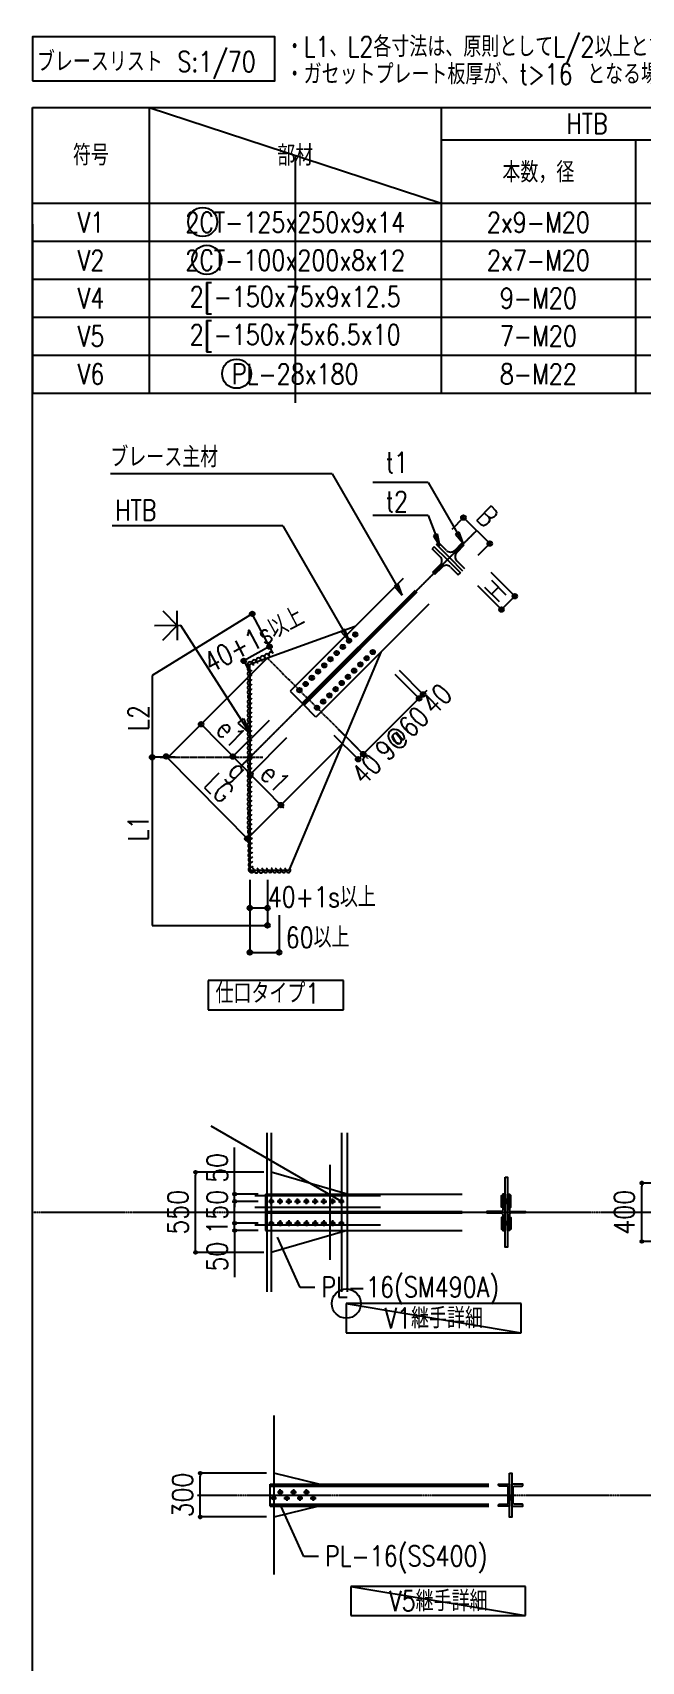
# Model space of a CAD drawing. Extents: x -668440 to 810000, y -1678500 to 210463.
# Drawn here: x -170966 to -139667, y -1288952 to -1205228 of the extents above; entities that cross this region are included whole.
import ezdxf
from ezdxf import colors
from ezdxf.entities.mleader import LeaderData, LeaderLine
from ezdxf.enums import TextEntityAlignment as Align
from ezdxf.math import Vec2, Vec3

# ---------------------------------------------------------------- set-up
doc = ezdxf.new("R2010")
doc.units = 0
doc.header["$MEASUREMENT"] = 0
doc.linetypes.add('CENTER', pattern=[2, 1.25, -0.25, 0.25, -0.25])
doc.linetypes.add('CENTER2', pattern=[28.575, 19.05, -3.175, 3.175, -3.175])
doc.layers.get('0').update_dxf_attribs({"color": 3, "linetype": 'CONTINUOUS'})
doc.layers.get('Defpoints').update_dxf_attribs({"color": 251, "linetype": 'CONTINUOUS'})
for name, color, linetype in [('2024年12月23日修正', 2, 'CONTINUOUS'), ('Sブレース', 6, 'CONTINUOUS'), ('Sブレース文字', 6, 'CONTINUOUS'), ('Sプレート', 1, 'CONTINUOUS'), ('Sプレート文字', 1, 'CONTINUOUS'), ('Sボルト', 2, 'CONTINUOUS'), ('Sボルト文字', 2, 'CONTINUOUS'), ('寸法', 3, 'CONTINUOUS'), ('注記', 3, 'CONTINUOUS'), ('通り芯', 3, 'CENTER')]:
    doc.layers.add(name, color=color, linetype=linetype)
doc.styles.add('DRACAD', font='txt', dxfattribs={"width": 0.85, "bigfont": 'extfont2'})
doc.dimstyles.new('MYDIM', dxfattribs={"dimtxt": 120, "dimasz": 20, "dimexe": 1.25, "dimexo": 50, "dimgap": 50, "dimtad": 1, "dimdec": 4, "dimdsep": 46, "dimtxsty": 'DRACAD', "dimblk": 'ORIGIN', "dimcen": 2.5, "dimadec": 0, "dimazin": 0, "dimtfac": 1, "dimtdec": 4, "dimtmove": 0, "dimatfit": 3, "dimfxl": 1, "dimtolj": 1, "dimtzin": 0, "dimarcsym": 0})

# ---------------------------------------------------------------- blocks, each defined once
blk = doc.blocks.new('_ORIGIN')
at = {"color": 0, "linetype": 'ByBlock', "lineweight": -2}
blk.add_line((0, 0), (-1, 0), dxfattribs=at)
blk.add_circle((0, 0), 0.5, dxfattribs=at)
blk = doc.blocks.new('*D10112')
at = {"layer": 'Defpoints', "color": 0}
for p in [(251148, -220559), (251653, -220559), (251653, -220859)]:
    blk.add_point(p, dxfattribs=at)
at = {"layer": '寸法', "color": 0, "lineweight": -2}
for p, q in [((251603, -220559), (251147, -220559)), ((251148, -220839), (251148, -220579)), ((251603, -220859), (251147, -220859))]:
    blk.add_line(p, q, dxfattribs=at)
at = {"layer": '寸法', "color": 0, "linetype": 'ByBlock', "lineweight": -2, "xscale": 20, "yscale": 20, "zscale": 20}
for p, rotation in [((251148, -220559), 90), ((251148, -220859), 270)]:
    blk.add_blockref('_ORIGIN', p, dxfattribs=dict(at, rotation=rotation))
at = {"layer": '寸法', "color": 0, "insert": (251028, -220709), "char_height": 140, "attachment_point": 5, "rotation": 90, "style": 'DRACAD'}
blk.add_mtext('\\A1;300', dxfattribs=at)
blk = doc.blocks.new('*D10113')
at = {"layer": 'Defpoints', "color": 0}
for p in [(251385, -218646), (251596, -218646), (251596, -218696)]:
    blk.add_point(p, dxfattribs=at)
at = {"layer": '寸法', "color": 0, "lineweight": -2}
for p, q in [((251385, -218626), (251385, -218328)), ((251546, -218646), (251384, -218646)), ((251385, -218696), (251385, -218646)), ((251546, -218696), (251384, -218696)), ((251385, -218716), (251385, -218736))]:
    blk.add_line(p, q, dxfattribs=at)
at = {"layer": '寸法', "color": 0, "linetype": 'ByBlock', "lineweight": -2, "xscale": 20, "yscale": 20, "zscale": 20}
for p, rotation in [((251385, -218646), 270), ((251385, -218696), 90)]:
    blk.add_blockref('_ORIGIN', p, dxfattribs=dict(at, rotation=rotation))
at = {"layer": '寸法', "color": 0, "insert": (251265, -218467), "char_height": 140, "attachment_point": 5, "rotation": 90, "style": 'DRACAD'}
blk.add_mtext('\\A1;50', dxfattribs=at)
blk = doc.blocks.new('*D10114')
at = {"layer": 'Defpoints', "color": 0}
for p in [(251385, -218846), (251596, -218846), (251596, -218896)]:
    blk.add_point(p, dxfattribs=at)
at = {"layer": '寸法', "color": 0, "lineweight": -2}
for p, q in [((251546, -218846), (251384, -218846)), ((251546, -218896), (251384, -218896)), ((251385, -218826), (251385, -218806)), ((251385, -218896), (251385, -218846)), ((251385, -218916), (251385, -219215))]:
    blk.add_line(p, q, dxfattribs=at)
at = {"layer": '寸法', "color": 0, "linetype": 'ByBlock', "lineweight": -2, "xscale": 20, "yscale": 20, "zscale": 20}
for p, rotation in [((251385, -218846), 270), ((251385, -218896), 90)]:
    blk.add_blockref('_ORIGIN', p, dxfattribs=dict(at, rotation=rotation))
at = {"layer": '寸法', "color": 0, "insert": (251265, -219075), "char_height": 140, "attachment_point": 5, "rotation": 90, "style": 'DRACAD'}
blk.add_mtext('\\A1;50', dxfattribs=at)
blk = doc.blocks.new('*D10115')
at = {"layer": 'Defpoints', "color": 0}
for p in [(251385, -218696), (251596, -218696), (251596, -218846)]:
    blk.add_point(p, dxfattribs=at)
at = {"layer": '寸法', "color": 0, "lineweight": -2}
for p, q in [((251546, -218696), (251384, -218696)), ((251385, -218826), (251385, -218716)), ((251546, -218846), (251384, -218846))]:
    blk.add_line(p, q, dxfattribs=at)
at = {"layer": '寸法', "color": 0, "linetype": 'ByBlock', "lineweight": -2, "xscale": 20, "yscale": 20, "zscale": 20}
for p, rotation in [((251385, -218696), 90), ((251385, -218846), 270)]:
    blk.add_blockref('_ORIGIN', p, dxfattribs=dict(at, rotation=rotation))
at = {"layer": '寸法', "color": 0, "insert": (251265, -218771), "char_height": 140, "attachment_point": 5, "rotation": 90, "style": 'DRACAD'}
blk.add_mtext('\\A1;150', dxfattribs=at)
blk = doc.blocks.new('*D10116')
at = {"layer": 'Defpoints', "color": 0}
for p in [(251116, -218496), (251636, -218496), (251636, -219046)]:
    blk.add_point(p, dxfattribs=at)
at = {"layer": '寸法', "color": 0, "lineweight": -2}
for p, q in [((251586, -218496), (251115, -218496)), ((251116, -219026), (251116, -218516)), ((251586, -219046), (251115, -219046))]:
    blk.add_line(p, q, dxfattribs=at)
at = {"layer": '寸法', "color": 0, "linetype": 'ByBlock', "lineweight": -2, "xscale": 20, "yscale": 20, "zscale": 20}
for p, rotation in [((251116, -218496), 90), ((251116, -219046), 270)]:
    blk.add_blockref('_ORIGIN', p, dxfattribs=dict(at, rotation=rotation))
at = {"layer": '寸法', "color": 0, "insert": (250996, -218771), "char_height": 140, "attachment_point": 5, "rotation": 90, "style": 'DRACAD'}
blk.add_mtext('\\A1;550', dxfattribs=at)
blk = doc.blocks.new('*D10122')
at = {"layer": 'Defpoints', "color": 0}
for p in [(254176, -218571), (254696, -218571), (254696, -218971)]:
    blk.add_point(p, dxfattribs=at)
at = {"layer": '寸法', "color": 0, "lineweight": -2}
for p, q in [((254646, -218571), (254175, -218571)), ((254176, -218951), (254176, -218591)), ((254646, -218971), (254175, -218971))]:
    blk.add_line(p, q, dxfattribs=at)
at = {"layer": '寸法', "color": 0, "linetype": 'ByBlock', "lineweight": -2, "xscale": 20, "yscale": 20, "zscale": 20}
for p, rotation in [((254176, -218571), 90), ((254176, -218971), 270)]:
    blk.add_blockref('_ORIGIN', p, dxfattribs=dict(at, rotation=rotation))
at = {"layer": '寸法', "color": 0, "insert": (254056, -218771), "char_height": 140, "attachment_point": 5, "rotation": 90, "style": 'DRACAD'}
blk.add_mtext('\\A1;400', dxfattribs=at)
blk = doc.blocks.new('ブレースリスト')
blk.add_line((250000, -220229.49557), (250000, -211200))
at = {"layer": 'Defpoints'}
for p, q in [((250799.99987, -211200), (252799.99987, -211855.99988)), ((251799.99987, -211527.99994), (251799.99987, -213223.99964)), ((252116.38682, -218696.08109), (251224.47408, -218181.13504)), ((251606.38682, -218226.33761), (251606.38682, -219315.82458)), ((251636.38682, -218226.33761), (251636.38682, -219315.82458)), ((252116.38682, -218226.33761), (252116.38682, -219315.82458)), ((252156.38682, -218226.33761), (252156.38682, -219315.82458)), ((252036.38682, -218446.33761), (252036.38682, -219095.82458)), ((251524.38682, -218656.08109), (252385.28958, -218656.08109)), ((251524.38682, -218736.08109), (252385.28958, -218736.08109)), ((251524.38682, -218856.08109), (252385.28958, -218856.08109)), ((252150.51952, -219396.55413), (253347.77524, -219596.5541)), ((251652.94109, -220164.68867), (251652.94109, -221254.17564)), ((252182.07379, -221334.9052), (253379.32951, -221534.90516))]:
    blk.add_line(p, q, dxfattribs=at)
for points in [[(253224.05433, -218736.08109), (253215.05433, -218736.08109), (253215.05433, -218656.08109), (253224.05433, -218656.08109)], [(253268.05433, -218736.08109), (253277.05433, -218736.08109), (253277.05433, -218656.08109), (253268.05433, -218656.08109)], [(253224.05433, -218806.08109), (253215.05433, -218806.08109), (253215.05433, -218886.08109), (253224.05433, -218886.08109)], [(253268.05433, -218806.08109), (253277.05433, -218806.08109), (253277.05433, -218886.08109), (253268.05433, -218886.08109)]]:
    blk.add_lwpolyline(points, close=True, dxfattribs=at)
blk.add_circle((252150.51952, -219396.55413), 100, dxfattribs=at)
at = {"layer": 'Sブレース'}
for p, q in [((252753.41128, -214209.40948), (252739.06379, -214223.82162)), ((252793.26673, -214277.97366), (252739.08112, -214223.80421)), ((252843.15668, -214298.89592), (252753.26824, -214209.55316)), ((252768.29342, -214194.56423), (252782.74113, -214180.25256)), ((252857.55682, -214284.53149), (252768.43745, -214194.42156)), ((252836.75846, -214234.58976), (252782.72368, -214180.26985)), ((252893.15986, -214234.62225), (252942.96207, -214185.46707)), ((252893.15986, -214234.62225), (252942.96207, -214185.46707)), ((252942.96207, -214185.46707), (252893.15986, -214234.62225)), ((252907.5863, -214249.09761), (252956.9098, -214199.4621)), ((252907.5863, -214249.09761), (252956.9098, -214199.4621)), ((252956.9098, -214199.4621), (252907.5863, -214249.09761)), ((252949.90173, -214192.49867), (252942.96207, -214185.46707)), ((252949.90173, -214192.49867), (252949.74832, -214192.33998)), ((252949.90173, -214192.49867), (252956.9098, -214199.4621)), ((252949.90173, -214192.49867), (252950.0599, -214192.65262)), ((252793.15922, -214334.37497), (252743.88058, -214384.05501)), ((252793.15922, -214334.37497), (252743.88058, -214384.05501)), ((252743.88058, -214384.05501), (252793.15922, -214334.37497)), ((252843.15668, -214298.89592), (252932.3574, -214388.92533)), ((252857.55682, -214284.53149), (252947.36453, -214373.9554)), ((252907.42785, -214305.4988), (252961.56452, -214359.71716)), ((252750.89493, -214391.01211), (252743.88058, -214384.05501)), ((252750.89493, -214391.01211), (252750.73662, -214390.8583)), ((252750.89493, -214391.01211), (252757.84094, -214398.03743)), ((252750.89493, -214391.01211), (252751.04848, -214391.17065)), ((252807.59873, -214348.8373), (252757.84094, -214398.03743)), ((252807.59873, -214348.8373), (252757.84094, -214398.03743)), ((252757.84094, -214398.03743), (252807.59873, -214348.8373)), ((252864.00014, -214348.81885), (252918.08396, -214403.08993)), ((252917.86186, -214403.18821), (252932.22236, -214388.78903)), ((252623.22141, -214509.34191), (251847.0344, -215281.67702)), ((252634.6581, -214520.80709), (251860.39465, -215295.07054)), ((251596.38682, -218646.08109), (252944.13466, -218646.08109)), ((251596.38682, -218646.08109), (251596.38682, -218896.08109)), ((253224.05433, -218684.08109), (253268.05433, -218708.08109)), ((253224.05433, -218708.08109), (253268.05433, -218684.08109)), ((251596.38682, -218766.58109), (252944.13466, -218766.58109)), ((251596.38682, -218775.58109), (252944.13466, -218775.58109)), ((251596.38682, -218896.08109), (252944.13466, -218896.08109)), ((253224.05433, -218834.08109), (253268.05433, -218858.08109)), ((253268.05433, -218834.08109), (253224.05433, -218858.08109)), ((251627.94109, -220634.43216), (253127.94109, -220634.43216)), ((251627.94109, -220784.43216), (251627.94109, -220634.43216)), ((251627.94109, -220646.93216), (253127.94109, -220646.93216)), ((251627.94109, -220771.93216), (253127.94109, -220771.93216)), ((251627.94109, -220784.43216), (253127.94109, -220784.43216)), ((253260.6086, -220718.43216), (253294.6086, -220740.43216)), ((253294.6086, -220718.43216), (253260.6086, -220740.43216))]:
    blk.add_line(p, q, dxfattribs=at)
at = {"layer": 'Sブレース', "linetype": 'Continuous'}
for p, q in [((252541.06168, -214426.66297), (251765.7673, -215199.54527)), ((252717.12884, -214603.16772), (251942.32446, -215376.54123)), ((251765.43593, -215199.87582), (251853.71451, -215288.3738)), ((251941.99309, -215376.87178), (251853.71451, -215288.3738))]:
    blk.add_line(p, q, dxfattribs=at)
at = {"layer": 'Sブレース'}
for points in [[(253238.05433, -218646.08109), (253224.05433, -218646.08109), (253224.05433, -218753.58109), (253220.24672, -218762.77348), (253211.05433, -218766.58109), (253113.05433, -218766.58109), (253113.05433, -218775.58109), (253211.05433, -218775.58109), (253220.24672, -218779.38871), (253224.05433, -218788.58109), (253224.05433, -218896.08109), (253238.05433, -218896.08109)], [(253224.05433, -218708.08109), (253268.05433, -218708.08109), (253268.05433, -218684.08109), (253224.05433, -218684.08109)], [(253379.05433, -218775.58109), (253281.05433, -218775.58109), (253271.86194, -218779.38871), (253268.05433, -218788.58109), (253268.05433, -218896.08109), (253254.05433, -218896.08109), (253254.05433, -218646.08109), (253268.05433, -218646.08109), (253268.05433, -218753.58109), (253271.86194, -218762.77348), (253281.05433, -218766.58109), (253379.05433, -218766.58109)], [(253224.05433, -218834.08109), (253268.05433, -218834.08109), (253268.05433, -218858.08109), (253224.05433, -218858.08109)], [(253260.6086, -220740.43216), (253294.6086, -220740.43216), (253294.6086, -220718.43216), (253260.6086, -220718.43216)]]:
    blk.add_lwpolyline(points, close=True, dxfattribs=at)
for points in [[(253250.6086, -220646.93216), (253199.6086, -220646.93216, -0.4142135624), (253194.6086, -220641.93216), (253194.6086, -220634.43216), (253269.6086, -220634.43216), (253269.6086, -220784.43216), (253194.6086, -220784.43216), (253194.6086, -220776.93216, -0.4142135624), (253199.6086, -220771.93216), (253250.6086, -220771.93216, 0.4142135624), (253260.6086, -220761.93216), (253260.6086, -220656.93216, 0.4142135624)], [(253304.6086, -220646.93216), (253355.6086, -220646.93216, 0.4142135624), (253360.6086, -220641.93216), (253360.6086, -220634.43216), (253285.6086, -220634.43216), (253285.6086, -220784.43216), (253360.6086, -220784.43216), (253360.6086, -220776.93216, 0.4142135624), (253355.6086, -220771.93216), (253304.6086, -220771.93216, -0.4142135624), (253294.6086, -220761.93216), (253294.6086, -220656.93216, -0.4142135624)]]:
    blk.add_lwpolyline(points, format="xyb", close=True, dxfattribs=at)
for centre, radius in [((252126.6357, -214896.06612), 15.08466), ((252169.12216, -214853.68499), 15.08466), ((252211.60861, -214811.30387), 15.08466), ((252041.66279, -214980.82836), 15.08466), ((252084.14925, -214938.44724), 15.08466), ((252246.69844, -215016.42725), 15.08466), ((252289.18489, -214974.04612), 15.08466), ((252331.67135, -214931.665), 15.08466), ((251914.20343, -215107.97174), 15.08466), ((251956.68988, -215065.59061), 15.08466), ((251999.17634, -215023.20949), 15.08466), ((252161.72553, -215101.18949), 15.08466), ((252204.21198, -215058.80837), 15.08466), ((251829.23794, -215192.72658), 15.08466), ((251871.71697, -215150.35286), 15.08466), ((252034.26616, -215228.33287), 15.08466), ((252076.75262, -215185.95174), 15.08466), ((252119.23907, -215143.57062), 15.08466), ((251949.30068, -215313.08771), 15.08466), ((251991.77971, -215270.71399), 15.08466), ((251636.38682, -218696.08109), 12), ((251696.38682, -218696.08109), 12), ((251756.38682, -218696.08109), 12), ((251816.38682, -218696.08109), 12), ((251876.38682, -218696.08109), 12), ((251936.38682, -218696.08109), 12), ((251996.38682, -218696.08109), 12), ((252056.38682, -218696.08109), 12), ((252116.38682, -218696.08109), 12), ((251636.38682, -218846.08109), 12), ((251696.38682, -218846.08109), 12), ((251756.38682, -218846.08109), 12), ((251816.38682, -218846.08109), 12), ((251876.38682, -218846.08109), 12), ((251936.38682, -218846.08109), 12), ((251996.38682, -218846.08109), 12), ((252056.38682, -218846.08109), 12), ((252116.38682, -218846.08109), 12), ((251697.94109, -220689.43216), 12), ((251787.94109, -220689.43216), 12), ((251877.94109, -220689.43216), 12), ((251652.94109, -220729.43216), 12), ((251742.94109, -220729.43216), 12), ((251832.94109, -220729.43216), 12), ((251922.94109, -220729.43216), 12)]:
    blk.add_circle(centre, radius, dxfattribs=at)
for centre, start, end in [((252765.01232, -214306.12056), 315.097126128, 45.19712613), ((252864.9754, -214206.4053), 224.660651617, 314.760651619), ((252935.70767, -214277.37744), 135.045377693, 225.145377695), ((252835.80866, -214377.02878), 44.712400052, 134.812400054)]:
    blk.add_arc(centre, 39.99999, start, end, dxfattribs=at)
at = {"layer": 'Sブレース文字'}
for p, q in [((252053.71388, -213709.61889), (250534.14309, -213709.61889)), ((252053.71388, -213709.61889), (252533.32128, -214541.25339)), ((252505.32128, -214465.2534), (252480.52129, -214479.6534)), ((252480.52129, -214479.6534), (252533.32128, -214541.25339)), ((252533.32128, -214541.25339), (252505.32128, -214465.2534))]:
    blk.add_line(p, q, dxfattribs=at)
at = {"layer": 'Sプレート'}
for p, q in [((251489.42111, -215015.34414), (252211.82171, -214754.87861)), ((252388.09696, -214931.59196), (251756.11024, -216427.75634)), ((251489.42111, -215071.7468), (251489.42111, -215015.34414)), ((251489.42111, -215071.7468), (251489.42111, -215348.13783)), ((251489.42111, -215348.13783), (251489.42111, -216427.75634)), ((251756.11024, -216427.75634), (251489.42111, -216427.75634)), ((252156.38682, -218646.08109), (251636.38682, -218496.08109)), ((252156.38682, -218896.08109), (251636.38682, -219046.08109)), ((251962.94109, -220634.43216), (251652.94109, -220559.43216)), ((251962.94109, -220784.43216), (251652.94109, -220859.43216))]:
    blk.add_line(p, q, dxfattribs=at)
for points in [[(253238.05433, -218531.08109), (253254.05433, -218531.08109), (253254.05433, -219011.08109), (253238.05433, -219011.08109)], [(253269.6086, -220559.43216), (253285.6086, -220559.43216), (253285.6086, -220859.43216), (253269.6086, -220859.43216)]]:
    blk.add_lwpolyline(points, close=True, dxfattribs=at)
for centre, radius, start, end in [((251489.42111, -215015.34414), 16, 24.951898601, 270.221898598), ((251518.36083, -215001.68794), 16, 25.261898599, 269.9118986), ((251547.30055, -214988.03173), 16, 25.261898599, 269.9118986), ((251576.24028, -214974.37552), 16, 25.051898599, 270.021898599), ((251605.21072, -214960.71933), 16, 25.051898599, 270.021898599), ((251634.18116, -214947.06314), 16, 25.051898599, 270.0218986), ((251488.89069, -215046.77288), 16, 90, 334.65), ((251488.89069, -215078.77287), 16, 90, 334.65), ((251488.92754, -215110.69454), 16, 90, 334.650000001), ((251488.9644, -215142.6162), 16, 90, 334.65), ((251489.00125, -215174.53786), 16, 90, 334.65), ((251489.00125, -215206.53785), 16, 89.689999999, 334.959999999), ((251489.80125, -215238.53785), 15.2, 90.289999997, 334.359999998), ((251489.00125, -215302.53784), 16, 90, 334.65), ((251489.00125, -215270.53784), 15.2, 89.859999999, 334.650000001), ((251489.00125, -215334.53783), 15.2, 89.729999998, 334.92), ((251489.00125, -215428.13781), 16, 90, 334.65), ((251489.00125, -215460.13781), 16, 90, 334.64), ((251489.00125, -215364.93782), 15.2, 89.729999998, 334.92), ((251489.00125, -215396.13782), 15.2, 89.729999998, 334.92), ((251489.00125, -215492.1378), 16, 90.01, 334.650000001), ((251489.00125, -215556.13779), 16, 89.630000001, 334.819999998), ((251489.80125, -215524.1378), 16, 90.399999997, 334.25), ((251489.00125, -215588.13778), 16, 89.82, 334.830000002), ((251489.00125, -215652.13777), 16, 90, 334.65), ((251489.00125, -215684.13777), 16, 90, 334.65), ((251489.80125, -215620.13778), 16, 90.34, 334.399999999), ((251489.00125, -215748.13776), 16, 89.82, 334.830000001), ((251489.80125, -215780.13775), 16, 90.22, 334.429999999), ((251489.80125, -215716.13776), 15.2, 90.26, 334.390000001), ((251489.00487, -215812.13019), 16, 90, 334.65), ((251489.00487, -215844.13018), 16, 90, 334.65), ((251489.00487, -215908.13017), 16, 89.82, 334.830000001), ((251489.80487, -215876.13018), 15.2, 90.260000001, 334.390000001), ((251489.00848, -215972.1226), 16, 90, 334.650000001), ((251489.00848, -216004.1226), 16, 90, 334.650000001), ((251489.80487, -215940.13017), 16, 90.22, 334.429999999), ((251489.00848, -216068.12259), 16, 89.82, 334.830000001), ((251489.73471, -216132.4583), 16, 89.82, 334.830000001), ((251489.80848, -216100.12258), 16, 90.22, 334.429999998), ((251489.80848, -216036.12259), 15.2, 90.26, 334.390000001), ((251490.53471, -216164.45829), 16, 90.22, 334.429999999), ((251491.28685, -216196.55921), 16, 90.22, 334.429999999), ((251492.039, -216228.66013), 16, 90.219999999, 334.429999998), ((251492.79114, -216260.76106), 16, 90.22, 334.429999998), ((251493.54328, -216292.86198), 16, 90.22, 334.429999998), ((251494.29542, -216324.9629), 16, 90.22, 334.429999998), ((251495.04756, -216357.06383), 16, 90.219999999, 334.429999998), ((251495.7997, -216389.16475), 16, 90.22, 334.429999999), ((251496.55184, -216421.26567), 16, 90.22, 334.429999998), ((251501.21437, -216426.95634), 16, 180.340000001, 64.400000003), ((251533.21436, -216427.75634), 16, 180, 64.649999999), ((251565.21435, -216427.75634), 16, 180, 64.649999999), ((251597.21435, -216426.95634), 15.2, 180.26, 64.39), ((251628.41434, -216426.15634), 15.2, 180.26, 64.39), ((251659.52989, -216426.95634), 15.2, 180.26, 64.39), ((251690.70882, -216426.95634), 15.2, 180.26, 64.389999999), ((251721.88775, -216426.95634), 15.2, 180.26, 64.389999999), ((251753.06667, -216426.95634), 15.2, 180.26, 64.389999999)]:
    blk.add_arc(centre, radius, start, end, dxfattribs=at)
at = {"layer": 'Sプレート文字'}
for p, q in [((251834.44086, -219286.01129), (251677.96488, -218940.8211)), ((251934.43627, -219286.01129), (251834.44086, -219286.01129)), ((251859.75578, -221129.64098), (251704.51839, -220787.18317)), ((251959.75119, -221129.64098), (251859.75578, -221129.64098))]:
    blk.add_line(p, q, dxfattribs=at)
at = {"layer": 'Sボルト', "linetype": 'Continuous'}
for p, q in [((252140.14552, -214882.58979), (252113.12589, -214909.54244)), ((252140.11203, -214909.57593), (252113.15938, -214882.5563)), ((252182.63197, -214840.20867), (252155.61234, -214867.16131)), ((252182.59848, -214867.19481), (252155.64584, -214840.17518)), ((252225.11843, -214797.82755), (252198.0988, -214824.78019)), ((252225.08494, -214824.81368), (252198.13229, -214797.79405)), ((252055.17261, -214967.35204), (252028.15298, -214994.30469)), ((252055.13912, -214994.33818), (252028.18647, -214967.31855)), ((252097.65906, -214924.97092), (252070.63943, -214951.92356)), ((252097.62557, -214951.95705), (252070.67293, -214924.93742)), ((252260.20825, -215002.95092), (252233.18862, -215029.90357)), ((252260.20825, -215002.95092), (252233.18862, -215029.90357)), ((252233.22212, -215002.91743), (252260.17476, -215029.93706)), ((252233.22212, -215002.91743), (252260.17476, -215029.93706)), ((252257.95662, -215005.19698), (252235.44026, -215027.65751)), ((252257.95662, -215005.19698), (252235.44026, -215027.65751)), ((252235.46817, -215005.16907), (252257.92871, -215027.68543)), ((252235.46817, -215005.16907), (252257.92871, -215027.68543)), ((252302.69471, -214960.5698), (252275.67508, -214987.52244)), ((252302.69471, -214960.5698), (252275.67508, -214987.52244)), ((252275.70857, -214960.53631), (252302.66122, -214987.55594)), ((252275.70857, -214960.53631), (252302.66122, -214987.55594)), ((252300.44307, -214962.81585), (252277.92671, -214985.27639)), ((252300.44307, -214962.81585), (252277.92671, -214985.27639)), ((252277.95463, -214962.78794), (252300.41516, -214985.3043)), ((252277.95463, -214962.78794), (252300.41516, -214985.3043)), ((252345.18116, -214918.18868), (252318.16153, -214945.14132)), ((252345.18116, -214918.18868), (252318.16153, -214945.14132)), ((252318.19503, -214918.15518), (252345.14767, -214945.17481)), ((252318.19503, -214918.15518), (252345.14767, -214945.17481)), ((252342.92953, -214920.43473), (252320.41317, -214942.89527)), ((252342.92953, -214920.43473), (252320.41317, -214942.89527)), ((252320.44108, -214920.40682), (252342.90162, -214942.92318)), ((252320.44108, -214920.40682), (252342.90162, -214942.92318)), ((251927.71324, -215094.49541), (251900.69361, -215121.44806)), ((251927.67975, -215121.48155), (251900.72711, -215094.46192)), ((251970.1997, -215052.11429), (251943.18007, -215079.06693)), ((251970.1662, -215079.10043), (251943.21356, -215052.0808)), ((252012.68615, -215009.73317), (251985.66652, -215036.68581)), ((252012.65266, -215036.7193), (251985.70002, -215009.69967)), ((252175.23534, -215087.71317), (252148.21571, -215114.66582)), ((252175.23534, -215087.71317), (252148.21571, -215114.66582)), ((252148.24921, -215087.67968), (252175.20185, -215114.69931)), ((252148.24921, -215087.67968), (252175.20185, -215114.69931)), ((252172.98371, -215089.95923), (252150.46735, -215112.41976)), ((252172.98371, -215089.95923), (252150.46735, -215112.41976)), ((252150.49526, -215089.93131), (252172.9558, -215112.44767)), ((252150.49526, -215089.93131), (252172.9558, -215112.44767)), ((252217.7218, -215045.33205), (252190.70217, -215072.28469)), ((252192.98171, -215047.55019), (252215.44225, -215070.06655)), ((251842.74776, -215179.25025), (251815.72813, -215206.2029)), ((251842.71426, -215206.23639), (251815.76162, -215179.21676)), ((251885.22679, -215136.87654), (251858.20716, -215163.82918)), ((251885.22679, -215136.87654), (251858.20716, -215163.82918)), ((251885.19329, -215163.86267), (251858.24065, -215136.84304)), ((251885.19329, -215163.86267), (251858.24065, -215136.84304)), ((251882.97515, -215139.12259), (251860.45879, -215161.58313)), ((251882.97515, -215139.12259), (251860.45879, -215161.58313)), ((251882.94724, -215161.61104), (251860.4867, -215139.09468)), ((251882.94724, -215161.61104), (251860.4867, -215139.09468)), ((252047.77598, -215214.85654), (252020.75635, -215241.80919)), ((252047.77598, -215214.85654), (252020.75635, -215241.80919)), ((252020.78984, -215214.82305), (252047.74248, -215241.84268)), ((252020.78984, -215214.82305), (252047.74248, -215241.84268)), ((252045.52434, -215217.1026), (252023.00798, -215239.56313)), ((252045.52434, -215217.1026), (252023.00798, -215239.56313)), ((252023.03589, -215217.07469), (252045.49643, -215239.59105)), ((252023.03589, -215217.07469), (252045.49643, -215239.59105)), ((252090.26243, -215172.47542), (252063.2428, -215199.42806)), ((252090.26243, -215172.47542), (252063.2428, -215199.42806)), ((252063.2763, -215172.44193), (252090.22894, -215199.46156)), ((252063.2763, -215172.44193), (252090.22894, -215199.46156)), ((252088.0108, -215174.72147), (252065.49444, -215197.18201)), ((252088.0108, -215174.72147), (252065.49444, -215197.18201)), ((252065.52235, -215174.69356), (252087.98289, -215197.20992)), ((252065.52235, -215174.69356), (252087.98289, -215197.20992)), ((252132.74889, -215130.0943), (252105.72926, -215157.04694)), ((252132.74889, -215130.0943), (252105.72926, -215157.04694)), ((252105.76275, -215130.0608), (252132.71539, -215157.08043)), ((252105.76275, -215130.0608), (252132.71539, -215157.08043)), ((252130.49725, -215132.34035), (252107.98089, -215154.80089)), ((252130.49725, -215132.34035), (252107.98089, -215154.80089)), ((252108.0088, -215132.31244), (252130.46934, -215154.8288)), ((252108.0088, -215132.31244), (252130.46934, -215154.8288)), ((251962.81049, -215299.61139), (251935.79086, -215326.56403)), ((251935.82436, -215299.57789), (251962.777, -215326.59752)), ((252005.28952, -215257.23767), (251978.26989, -215284.19031)), ((252005.28952, -215257.23767), (251978.26989, -215284.19031)), ((251978.30339, -215257.20417), (252005.25603, -215284.22381)), ((251978.30339, -215257.20417), (252005.25603, -215284.22381)), ((252003.03789, -215259.48372), (251980.52153, -215281.94426)), ((252003.03789, -215259.48372), (251980.52153, -215281.94426)), ((251980.54944, -215259.45581), (252003.00998, -215281.97217)), ((251980.54944, -215259.45581), (252003.00998, -215281.97217))]:
    blk.add_line(p, q, dxfattribs=at)
at = {"layer": 'Sボルト'}
for p, q in [((251636.38682, -218716.08109), (251636.38682, -218676.08109)), ((251696.38682, -218716.08109), (251696.38682, -218676.08109)), ((251756.38682, -218716.08109), (251756.38682, -218676.08109)), ((251816.38682, -218716.08109), (251816.38682, -218676.08109)), ((251876.38682, -218716.08109), (251876.38682, -218676.08109)), ((251936.38682, -218716.08109), (251936.38682, -218676.08109)), ((251996.38682, -218716.08109), (251996.38682, -218676.08109)), ((252056.38682, -218716.08109), (252056.38682, -218676.08109)), ((252116.38682, -218716.08109), (252116.38682, -218676.08109)), ((251616.38682, -218696.08109), (251656.38682, -218696.08109)), ((251676.38682, -218696.08109), (251716.38682, -218696.08109)), ((251736.38682, -218696.08109), (251776.38682, -218696.08109)), ((251796.38682, -218696.08109), (251836.38682, -218696.08109)), ((251856.38682, -218696.08109), (251896.38682, -218696.08109)), ((251916.38682, -218696.08109), (251956.38682, -218696.08109)), ((251976.38682, -218696.08109), (252016.38682, -218696.08109)), ((252036.38682, -218696.08109), (252076.38682, -218696.08109)), ((252096.38682, -218696.08109), (252136.38682, -218696.08109)), ((251616.38682, -218846.08109), (251656.38682, -218846.08109)), ((251636.38682, -218826.08109), (251636.38682, -218866.08109)), ((251676.38682, -218846.08109), (251716.38682, -218846.08109)), ((251696.38682, -218826.08109), (251696.38682, -218866.08109)), ((251736.38682, -218846.08109), (251776.38682, -218846.08109)), ((251756.38682, -218826.08109), (251756.38682, -218866.08109)), ((251796.38682, -218846.08109), (251836.38682, -218846.08109)), ((251816.38682, -218826.08109), (251816.38682, -218866.08109)), ((251856.38682, -218846.08109), (251896.38682, -218846.08109)), ((251876.38682, -218826.08109), (251876.38682, -218866.08109)), ((251916.38682, -218846.08109), (251956.38682, -218846.08109)), ((251936.38682, -218826.08109), (251936.38682, -218866.08109)), ((251976.38682, -218846.08109), (252016.38682, -218846.08109)), ((251996.38682, -218826.08109), (251996.38682, -218866.08109)), ((252036.38682, -218846.08109), (252076.38682, -218846.08109)), ((252056.38682, -218826.08109), (252056.38682, -218866.08109)), ((252096.38682, -218846.08109), (252136.38682, -218846.08109)), ((252116.38682, -218826.08109), (252116.38682, -218866.08109)), ((251677.94109, -220689.43216), (251717.94109, -220689.43216)), ((251697.94109, -220709.43216), (251697.94109, -220669.43216)), ((251767.94109, -220689.43216), (251807.94109, -220689.43216)), ((251787.94109, -220669.43216), (251787.94109, -220709.43216)), ((251857.94109, -220689.43216), (251897.94109, -220689.43216)), ((251877.94109, -220709.43216), (251877.94109, -220669.43216)), ((251632.94109, -220729.43216), (251672.94109, -220729.43216)), ((251652.94109, -220709.43216), (251652.94109, -220749.43216)), ((251722.94109, -220729.43216), (251762.94109, -220729.43216)), ((251742.94109, -220709.43216), (251742.94109, -220749.43216)), ((251812.94109, -220729.43216), (251852.94109, -220729.43216)), ((251832.94109, -220709.43216), (251832.94109, -220749.43216)), ((251902.94109, -220729.43216), (251942.94109, -220729.43216)), ((251922.94109, -220709.43216), (251922.94109, -220749.43216))]:
    blk.add_line(p, q, dxfattribs=at)
at = {"layer": 'Sボルト文字'}
for p, q in [((251714.31019, -214066.05144), (250545.48266, -214066.05144)), ((251714.31019, -214066.05144), (252169.12216, -214853.68499)), ((252139.52216, -214777.68501), (252115.52217, -214792.885)), ((252169.12216, -214853.68499), (252139.52216, -214777.68501)), ((252115.52217, -214792.885), (252169.12216, -214853.68499))]:
    blk.add_line(p, q, dxfattribs=at)
at = {"layer": '寸法'}
for p, q in [((252712.31851, -213769.65452), (252332.42581, -213769.65452)), ((252712.31851, -213769.65452), (252952.1222, -214185.47178)), ((252712.31851, -213994.58384), (252332.42581, -213994.58384)), ((252712.31851, -213994.58384), (252791.4025, -214203.95039)), ((252874.90327, -214090.13705), (252954.00243, -214008.3324)), ((252924.12221, -214109.47179), (252899.32221, -214123.87179)), ((252952.1222, -214185.47178), (252924.12221, -214109.47179)), ((252954.00243, -214008.3324), (253133.89322, -214187.92657)), ((252775.47214, -214124.53867), (252748.74624, -214134.93704)), ((252748.74624, -214134.93704), (252791.4025, -214203.95039)), ((252791.4025, -214203.95039), (252775.47214, -214124.53867)), ((252899.32221, -214123.87179), (252952.1222, -214185.47178)), ((253054.37292, -214267.05307), (253133.89322, -214187.92657)), ((253305.47131, -214548.94734), (253142.13341, -214385.60944)), ((253214.12357, -214640.49401), (253050.78567, -214477.15611)), ((253305.47131, -214548.94734), (253214.12357, -214640.49401)), ((251506.20567, -214669.50556), (250819.25488, -215092.96341)), ((251648.67595, -214940.28812), (251506.20567, -214669.50556)), ((250924.38346, -215656.57677), (251608.14447, -214972.81575)), ((251624.48846, -214894.31676), (251447.48363, -214992.0394)), ((251447.48363, -214992.0394), (251489.42111, -215071.7468)), ((250819.25488, -215092.96341), (250819.25488, -216805.21726)), ((252648.71773, -215249.49789), (252485.50658, -215086.28674)), ((252677.03708, -215221.24874), (252513.82594, -215058.0376)), ((252702.27482, -215194.90544), (252231.09573, -215666.08453)), ((251146.42004, -215416.4726), (251720.2481, -215999.17898)), ((251621.38125, -215400.68304), (251372.81662, -215648.01672)), ((251471.8317, -216211.03204), (252123.35437, -215558.34317)), ((251740.82909, -215520.42775), (251492.87917, -215768.37766)), ((252231.09573, -215666.08453), (252067.89576, -215502.88456)), ((252266.73338, -215630.53524), (252103.52223, -215467.32409)), ((250978.15972, -215652.6672), (250819.25488, -215652.6672)), ((250916.2869, -215646.60575), (251490.31915, -216229.51949)), ((251489.42111, -216492.8812), (251489.42111, -216989.68018)), ((251609.42109, -216492.8812), (251609.42109, -216805.21726)), ((251489.42111, -216685.50808), (251609.42109, -216685.50808)), ((251689.42107, -216734.48022), (251689.42107, -216989.68018)), ((250819.25488, -216805.21726), (251609.42109, -216805.21726)), ((251489.42111, -216989.68018), (251689.42107, -216989.68018))]:
    blk.add_line(p, q, dxfattribs=at)
at = {"layer": '寸法', "linetype": 'CENTER2'}
blk.add_line((251608.57918, -214972.38104), (252296.35727, -215660.15913), dxfattribs=at)
at = {"layer": '寸法'}
for centre, radius in [((252952.8339, -214009.57405), 16), ((252952.8339, -214009.57405), 8), ((253133.8109, -214187.97597), 16), ((253133.8109, -214187.97597), 8), ((253305.47131, -214548.94734), 16), ((253305.47131, -214548.94734), 8), ((251506.20567, -214669.50556), 16), ((251506.20567, -214669.50556), 8), ((253214.12357, -214640.49401), 16), ((253214.12357, -214640.49401), 8), ((251624.48846, -214894.31676), 16), ((251624.48846, -214894.31676), 8), ((251447.48363, -214992.0394), 16), ((251447.48363, -214992.0394), 8), ((252677.03708, -215221.24874), 16), ((252677.03708, -215221.24874), 8), ((252648.71773, -215249.49789), 16), ((252648.71773, -215249.49789), 8), ((251154.7627, -215426.19753), 16), ((251154.7627, -215426.19753), 8), ((250819.25488, -215652.6672), 16), ((250819.25488, -215652.6672), 8), ((250915.78438, -215647.10827), 16), ((250915.78438, -215647.10827), 8), ((251372.81662, -215648.01672), 16), ((251372.81662, -215648.01672), 8), ((252231.09573, -215666.08453), 16), ((252231.09573, -215666.08453), 8), ((252266.73338, -215630.53524), 16), ((252266.73338, -215630.53524), 8), ((251492.87917, -215768.37766), 16), ((251492.87917, -215768.37766), 8), ((251702.21094, -215980.6528), 16), ((251702.21094, -215980.6528), 8), ((251471.9735, -216210.88999), 16), ((251471.9735, -216210.88999), 8), ((251489.42111, -216685.50808), 16), ((251489.42111, -216685.50808), 8), ((251609.42109, -216685.50808), 16), ((251609.42109, -216685.50808), 8), ((251609.42109, -216805.21726), 16), ((251609.42109, -216805.21726), 8), ((251489.42111, -216989.68018), 16), ((251489.42111, -216989.68018), 8), ((251689.42107, -216989.68018), 16), ((251689.42107, -216989.68018), 8)]:
    blk.add_circle(centre, radius, dxfattribs=at)
at = {"layer": '注記'}
for p, q in [((250000, -211200), (255999.99906, -211200)), ((250799.99987, -211200), (250799.99987, -213155.99965)), ((252799.99987, -211200), (252799.99987, -213155.99965)), ((252799.99987, -211200), (252799.99987, -213155.99965)), ((253658.87976, -211200), (260527.4191, -211200)), ((252799.99987, -211419.99996), (259027.4191, -211419.99996)), ((254133.333, -211419.99996), (254133.333, -213155.99965)), ((250000, -211855.99988), (262027.4191, -211855.99988)), ((250000, -211999.99986), (250000, -213155.99965)), ((250000, -212115.99983), (262027.4191, -212115.99983)), ((250000, -212375.99979), (262027.4191, -212375.99979)), ((250000, -212635.99974), (262027.4191, -212635.99974)), ((250000, -212895.9997), (262027.4191, -212895.9997)), ((250000, -213155.99965), (262027.4191, -213155.99965)), ((250891.77636, -214649.20835), (250991.77634, -214749.20833)), ((250991.77634, -214749.20833), (250991.77634, -214649.20835)), ((251015.03812, -214749.81256), (250835.90845, -214750.85428)), ((250891.77636, -214850.41677), (250991.77634, -214750.41679)), ((250991.77634, -214750.41679), (250991.77634, -214850.41677)), ((251489.42111, -215488.00142), (251015.03812, -214749.81256)), ((251410.25951, -215417.79338), (251444.94511, -215386.06057)), ((251489.42111, -215488.00142), (251410.25951, -215417.79338)), ((251444.94511, -215386.06057), (251489.42111, -215488.00142)), ((251203.13322, -217182.44174), (251203.13322, -217382.44171)), ((252130.43635, -217182.44174), (251203.13322, -217182.44174)), ((252130.43635, -217382.44171), (252130.43635, -217182.44174)), ((251203.13322, -217382.44171), (252130.43635, -217382.44171)), ((252150.51952, -219396.55413), (252150.51952, -219596.5541)), ((253347.77524, -219396.55413), (252150.51952, -219396.55413)), ((253347.77524, -219596.5541), (253347.77524, -219396.55413)), ((252150.51952, -219596.5541), (253347.77524, -219596.5541)), ((252182.07379, -221334.9052), (252182.07379, -221534.90516)), ((253379.32951, -221334.9052), (252182.07379, -221334.9052)), ((253379.32951, -221534.90516), (253379.32951, -221334.9052)), ((252182.07379, -221534.90516), (253379.32951, -221534.90516))]:
    blk.add_line(p, q, dxfattribs=at)
for points in [[(250000, -211015.45081), (251660, -211015.45081), (251660, -210715.45081), (250000, -210715.45081)], [(250000, -211200), (262027.4191, -211200), (262027.4191, -226771.08109), (250000, -226771.08109)]]:
    blk.add_lwpolyline(points, close=True, dxfattribs=at)
for centre in [(251165.83933, -211983.83276), (251194.413, -212243.83273), (251398.60083, -213023.8326)]:
    blk.add_circle(centre, 100, dxfattribs=at)
at = {"layer": '通り芯'}
for p, q in [((251434.41726, -215707.67105), (253043.95333, -214098.13498)), ((250000, -218771.08109), (262027.4191, -218771.08109)), ((251127.94109, -220709.43216), (254740.19477, -220709.43216))]:
    blk.add_line(p, q, dxfattribs=at)
at = {"layer": '通り芯', "linetype": 'CENTER2'}
blk.add_line((250874.90311, -215652.6672), (251578.68883, -215652.6672), dxfattribs=at)
at = {"layer": '2024年12月23日修正', "style": 'DRACAD', "width": 0.8}
blk.add_text('PL-28x180', height=140, dxfattribs=at).set_placement((251799.99987, -213026.07904), align=Align.MIDDLE)
at = {"layer": 'Sブレース文字', "style": 'DRACAD', "width": 0.8}
blk.add_text('ブレース主材', height=140, dxfattribs=at).set_placement((250533.11092, -213665.61889))
at = {"layer": 'Sプレート文字', "style": 'DRACAD', "width": 0.8}
for s, p in [('PL-16(SM490A)', (251978.27187, -219353.16832)), ('PL-16(SS400)', (252003.58679, -221196.79801))]:
    blk.add_text(s, height=140, dxfattribs=at).set_placement(p)
at = {"layer": 'Sボルト文字', "style": 'DRACAD', "width": 0.8}
blk.add_text('HTB', height=140, dxfattribs=at).set_placement((250565.58934, -214029.27304))
at = {"layer": '寸法', "style": 'DRACAD', "width": 0.8}
for s, p in [('t1', (252419.82905, -213702.37734)), ('t2', (252419.82905, -213970.09062))]:
    blk.add_text(s, height=140, dxfattribs=at).set_placement(p)
for s, p in [('B', (253030.64166, -214015.71113)), ('e1', (251246.10071, -215472.31423)), ('LG', (251165.05923, -215847.72874)), ('g', (251329.76537, -215754.8032)), ('e1', (251549.3051, -215779.40175))]:
    blk.add_text(s, height=140, rotation=315, dxfattribs=at).set_placement(p)
for s, rotation, p in [('H', 45, (253220.8355, -214562.29396)), ('40+1s以上', 27.75, (251548.9672, -214905.79335)), ('40', 45, (252819.47272, -215302.88583)), ('9@60', 45, (252582.30569, -215538.88081)), ('40', 45, (252337.89372, -215783.27091))]:
    blk.add_text(s, height=140, rotation=rotation, dxfattribs=at).set_placement(p, align=Align.CENTER)
for s, p in [('L2', (250725.71734, -215383.35674)), ('L1', (250725.31734, -216139.41053))]:
    blk.add_text(s, height=140, rotation=90, dxfattribs=at).set_placement(p, align=Align.MIDDLE_CENTER)
for s, p in [('40+1s以上', (251982.31354, -216679.80047)), ('60以上', (251953.3078, -216957.32736))]:
    blk.add_text(s, height=140, dxfattribs=at).set_placement(p, align=Align.CENTER)
at = {"layer": '注記', "style": 'DRACAD', "width": 0.8}
for s, p in [('・L1、L2各寸法は、原則としてL/2以上とする。ガセットプレート有効幅は、LG=g+2･e1 とする。', (251734.6745, -210852.49191)), ('ブレースリスト S:1/70', (250029.96657, -210955.45082)), ('・ガセットプレート板厚が、t>16 となる場合の溶接は、部分溶け込み溶接とする。', (251734.6745, -211041.05016)), ('仕口タイプ1', (251253.72698, -217340.25919))]:
    blk.add_text(s, height=140, dxfattribs=at).set_placement(p)
for s, p in [('HTB', (253799.99972, -211309.99998)), ('符号', (250399.99994, -211525.9227)), ('部材', (251799.99987, -211527.99994)), ('V1', (250399.99994, -211986.36592)), ('V2', (250399.99994, -212246.36588)), ('V4', (250399.99994, -212506.36583)), ('V5', (250399.99994, -212766.36578)), ('V6', (250399.99994, -213026.36574)), ('V1継手詳細', (252749.14738, -219496.55412)), ('V5継手詳細', (252780.70165, -221434.90518))]:
    blk.add_text(s, height=140, dxfattribs=at).set_placement(p, align=Align.MIDDLE_CENTER)
for s, p in [('本数，径', (253466.66644, -211637.99992)), ('2CT-125x250x9x14', (251799.99987, -211986.07922)), ('2x9-M20', (253466.66644, -211985.99984)), ('2CT-100x200x8x12', (251799.99987, -212246.07918)), ('2x7-M20', (253466.66644, -212245.9998)), ('2[-150x75x9x12.5', (251799.99987, -212506.07914)), ('9-M20', (253466.66644, -212505.99976)), ('2[-150x75x6.5x10', (251799.99987, -212766.07909)), ('7-M20', (253466.66644, -212765.99971)), ('8-M22', (253466.66644, -213025.99966))]:
    blk.add_text(s, height=140, dxfattribs=at).set_placement(p, align=Align.MIDDLE)
at = {"layer": '寸法'}
for base, p1, p2, picture, middle in [((251385.06738, -218646.08109), (251596.38682, -218696.08109), (251596.38682, -218646.08109), '*D10113', (251385.06738, -218466.83109)), ((254176.38682, -218571.08109), (254696.38682, -218971.08109), (254696.38682, -218571.08109), '*D10122', (254176.38682, -218771.08109)), ((251385.06738, -218696.08109), (251596.38682, -218846.08109), (251596.38682, -218696.08109), '*D10115', (251385.06738, -218771.08109)), ((251385.06738, -218846.08109), (251596.38682, -218896.08109), (251596.38682, -218846.08109), '*D10114', (251385.06738, -219075.33109)), ((251147.94109, -220559.43216), (251652.94109, -220859.43216), (251652.94109, -220559.43216), '*D10112', (251147.94109, -220709.43216))]:
    dim = blk.add_linear_dim(base=base, p1=p1, p2=p2, angle=90, dimstyle='MYDIM', override={"dimtxt": 140}, dxfattribs=at)
    dim.commit()
    dim.dimension.update_dxf_attribs({"geometry": picture, "text_midpoint": middle, "dimtype": 160})
dim = blk.add_linear_dim(base=(251116.38682, -218496.08109), p1=(251636.38682, -219046.08109), p2=(251636.38682, -218496.08109), angle=90, dimstyle='MYDIM', override={"dimtxt": 140}, dxfattribs=at)
dim.commit()
dim.dimension.update_dxf_attribs({"geometry": '*D10116', "text_midpoint": (250996.38682, -218771.08109)})
at = {"layer": 'Defpoints'}
ml = blk.add_multileader_mtext('Standard', dxfattribs=at)
ml.set_content('補強板(梁接合部と同形)', style='DRACAD')
ml.set_leader_properties()
ml.build(insert=Vec2(0, 0))
ml.multileader.update_dxf_attribs({"dogleg_length": 100, "arrow_head_size": 100})
ctx = ml.context
ctx.base_point, ctx.char_height, ctx.arrow_head_size, ctx.landing_gap_size, ctx.plane_origin = Vec3(254369.52325, -219986.07841), 150, 100, 50, Vec3(7065.26272, 100296.51899)
ctx.text_align_type = 2
notes = []
notes.append((ctx, [(0, (1, 1, 0), (256227.02325, -219986.07841), (-1, 0), 100, [(0, [(256007.49576, -220547.07036)], 0, [])])]))
ctx.mtext.insert, ctx.mtext.alignment = Vec3(256077.02325, -219896.07841), 3
for ctx, leaders in notes:
    for number, flags, end, landing, length, lines in leaders:
        leader = LeaderData()
        leader.index, (leader.has_last_leader_line, leader.has_dogleg_vector, leader.attachment_direction) = number, flags
        leader.last_leader_point, leader.dogleg_vector, leader.dogleg_length = Vec3(end), Vec3(landing), length
        for number, points, colour, breaks in lines:
            line = LeaderLine()
            line.index, line.vertices, line.color, line.breaks = number, Vec3.list(points), colors.encode_raw_color(colour), breaks
            leader.lines.append(line)
        ctx.leaders.append(leader)

msp = doc.modelspace()

# ---------------------------------------------------------------- block references
at = {"xscale": 7.500000000000021, "yscale": 7.500000000000021, "zscale": 7.500000000000021}
msp.add_blockref('ブレースリスト', (-2045965.8, 374916.2), dxfattribs=at)

doc.saveas('drawing.dxf')
